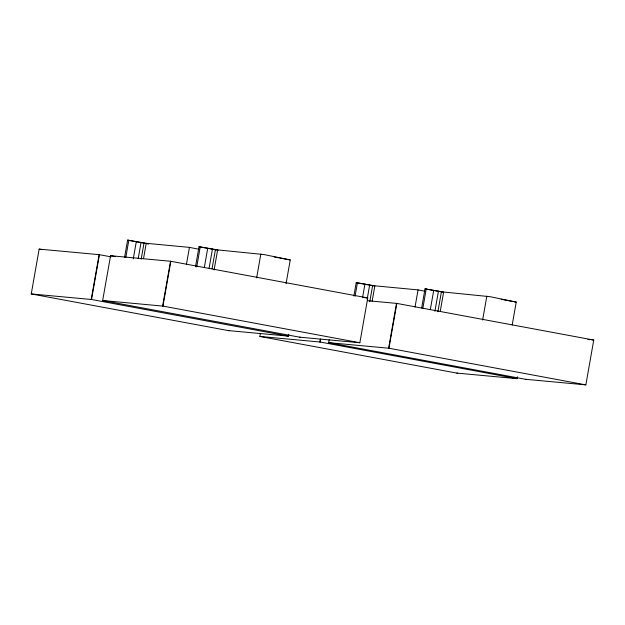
<?xml version="1.0" encoding="UTF-8"?>
<svg xmlns="http://www.w3.org/2000/svg" width="625" height="625" viewBox="0 0 625 625"><rect width="100%" height="100%" fill="white"/><g stroke="black" fill="none" stroke-linecap="round" stroke-linejoin="round"><path stroke-width="0.94" d="M229.102 330.742L31.25 293.93L39.148 249.109L99.43 254.688L110.898 256.82M91.203 299.469L99.109 254.656M31.25 293.93L91.531 299.5L99.43 254.688M300.516 337.344L102.664 300.523L110.57 255.711L170.852 261.289L367.758 297.93L359.852 342.742L299.578 337.172M124.578 257.336L127.617 240.125L146.234 243.297L189.438 247.375L199.148 249.305M125.797 257.445L128.828 240.242M133.273 258.828L136.312 241.617M138.18 258.711L141.047 242.461M141.156 259.211L144.023 242.961M143.531 258.594L146.234 243.297M162.625 306.07L170.523 261.258M102.664 300.523L162.945 306.102L170.852 261.289M186.398 264.586L189.438 247.375M195.492 266.805L199.031 246.727L217.648 249.891L264.008 254.562L290.242 259.938L286.031 283.844M196.711 266.914L200.25 246.836M204.359 267.336L207.727 248.219M209.094 268.18L212.461 249.062M212.07 268.68L215.438 249.555M214.109 269.969L217.648 249.891M256.641 277.875L260.852 253.977M457.719 373.266L259.867 336.445L260.375 333.586M228.156 330.57L288.438 336.141L288.773 334.234M319.82 341.992L320.328 339.133M259.867 336.445L320.148 342.023L320.648 339.164M526.516 379.477L328.664 342.656L329.164 339.797M353.875 296.031L356.234 282.648L374.852 285.812L418.055 289.898L424.953 291.25M355.086 296.148L357.445 282.758M362.57 297.523L364.93 284.133M367.133 299.32L369.664 284.984M369.773 301.734L372.641 285.477M372.156 301.109L374.852 285.812M388.617 348.203L396.516 303.383M328.664 342.656L388.938 348.234L396.844 303.414L593.75 340.055L585.852 384.875L525.57 379.297M415.023 307.102L418.055 289.898M421.656 307.977L425.023 288.859L443.641 292.023L490 296.688L516.234 302.07L512.195 325.016M422.867 308.086L426.242 288.969M430.352 309.469L433.727 290.344M434.914 311.266L438.453 291.188M437.891 311.766L441.43 291.688M440.273 311.141L443.641 292.023M482.633 320.008L486.844 296.102M456.773 373.094L517.055 378.664L517.391 376.758M363.867 297.57L367.758 297.93M367.508 300.703L396.844 303.414M587.914 339.516L589.859 339.695M591.805 339.875L593.75 340.055M290.242 259.938L282.945 258.602M513.789 301.703L516.234 302.07M274.227 257L278.969 257.844M501.172 299.297L512.977 301.547M199.031 246.727L218.141 250.281M425.023 288.859L443.18 292.234M127.617 240.125L148.633 244.039M356.234 282.648L374.383 286.023M110.57 255.711L115.352 256.602M39.148 249.109L42.023 249.641M162.945 306.102L359.852 342.742M388.938 348.234L585.852 384.875M91.531 299.5L288.438 336.141M320.148 342.023L517.055 378.664M279.766 257.992L282.148 258.453"/></g></svg>
